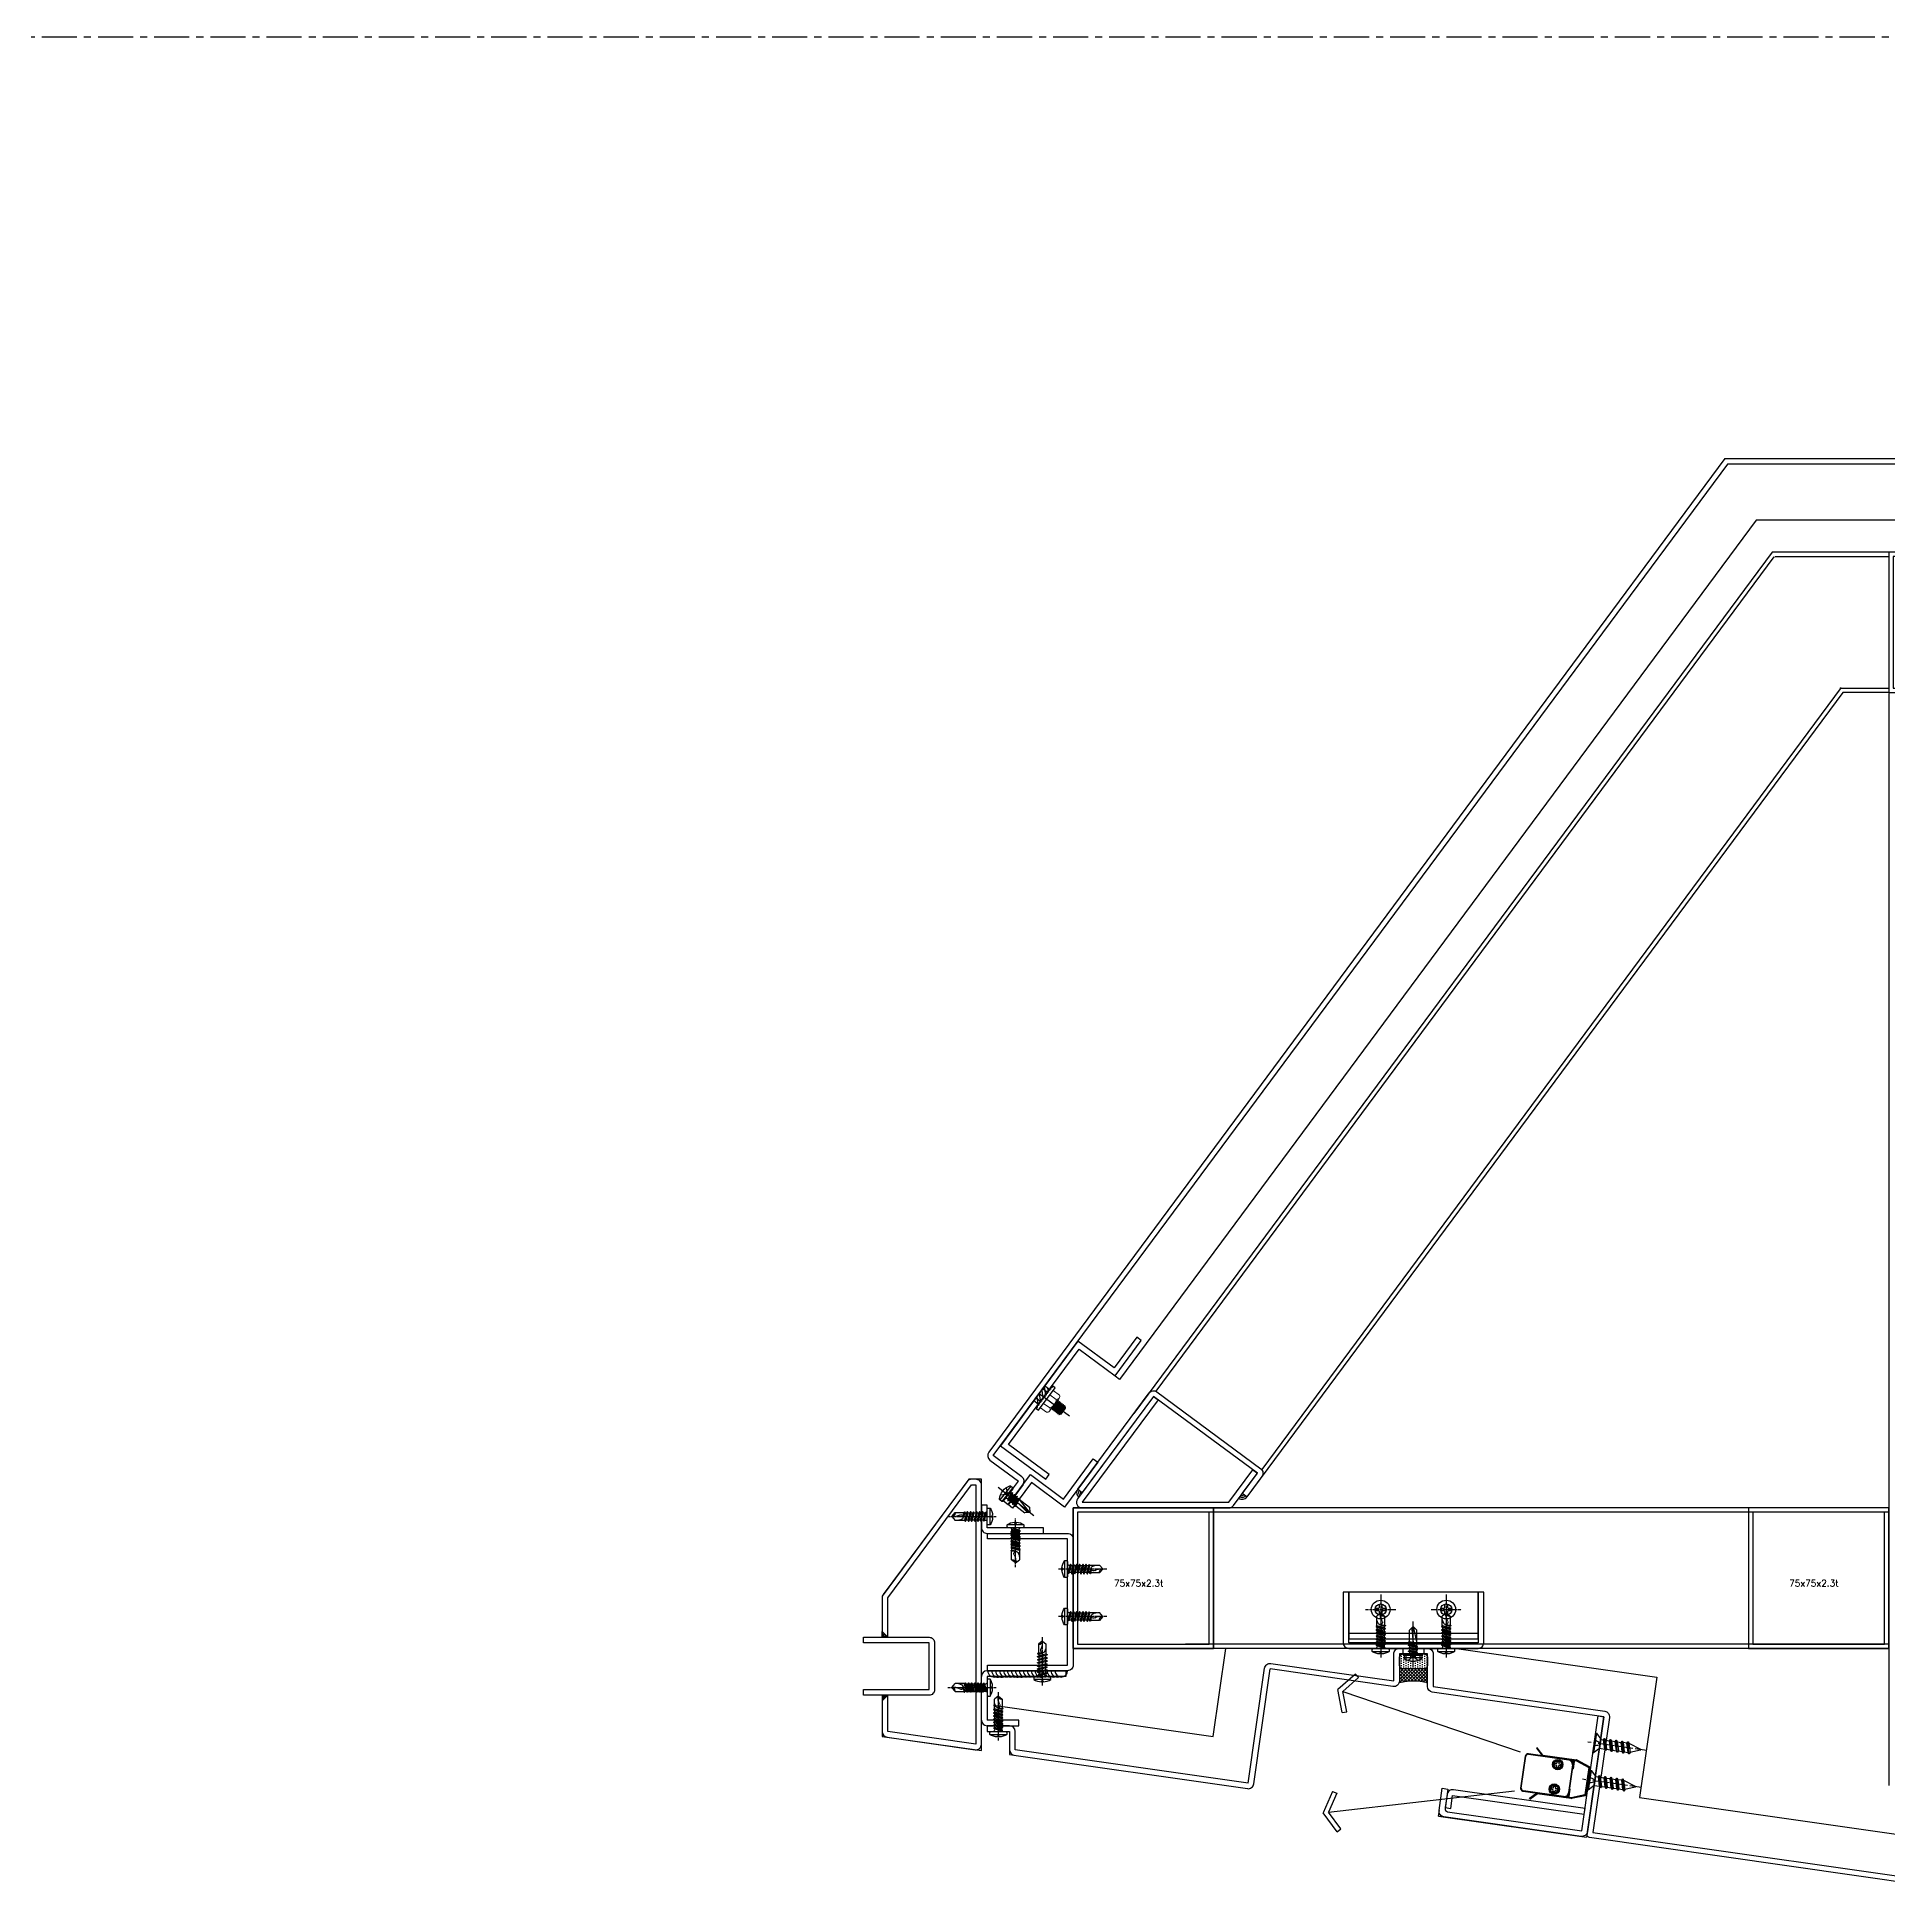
# Model space of a CAD drawing. Extents: x -3378 to 102197, y -3799 to 48702.
# Drawn here: x 54950 to 55939, y 17556 to 18548 of the extents above; entities that cross this region are included whole.
import ezdxf

# ---------------------------------------------------------------- set-up
doc = ezdxf.new("R2010")
doc.units = 0
doc.linetypes.add('CENTER', pattern=[2, 1.25, -0.25, 0.25, -0.25])
doc.linetypes.add('HIDDEN', pattern=[0.375, 0.25, -0.125])
for name, color, linetype in [('11', 11, 'Continuous'), ('24WELD', 55, 'Continuous'), ('3', 3, 'Continuous'), ('4', 4, 'Continuous'), ('6', 6, 'Continuous'), ('ARR', 6, 'Continuous'), ('BCM-DIM', 54, 'Continuous'), ('BCM-draft', 252, 'Continuous'), ('BCM-EXT', 2, 'Continuous'), ('BCM-SIL', 8, 'Continuous'), ('CENTER', 4, 'CENTER'), ('CL', 14, 'CENTER'), ('GM_SECT_15', 15, 'Continuous'), ('LAYER3', 165, 'Continuous'), ('中心線 CENTER', 6, 'CENTER'), ('螺絲 固定五金 FASTENERS', 124, 'Continuous'), ('螺絲、螺栓', 4, 'Continuous'), ('視覺模型鋁擠型暫替', 4, 'Continuous'), ('視覺模型鋁擠型暫替-RefEdit0', 4, 'Continuous'), ('金屬面材 METAL PANEL', 2, 'Continuous'), ('鐵件', 6, 'Continuous'), ('鐵件 STEEL', 20, 'Continuous'), ('隱藏線 HIDDEN', 8, 'HIDDEN')]:
    doc.layers.add(name, color=color, linetype=linetype)
doc.layers.add('12', color=3, linetype='Continuous', lineweight=9)
doc.layers.add('不顯示', color=254, linetype='Continuous', plot=False)
doc.styles.add('DIM', font='simplex.shx', dxfattribs={"bigfont": 'chineset.shx'})
pattern_1 = [(45, (-80779.971, -992207.95374), (-0.44194173824, 0.44194173824), [])]

# ---------------------------------------------------------------- blocks, each defined once
blk = doc.blocks.new('A$C19CB1797')
at = {"layer": 'BCM-SIL'}
for p, q in [((8.28, 24.29, 0), (8.28, 0, 0)), ((3.53, 19.39, 0), (13.03, 19.39, 0)), ((3.53, 18.16, 0), (13.03, 18.16, 0)), ((6.49, 17.06, 0), (5.88, 16.71, 0)), ((5.88, 16.71, 0), (10.68, 15.91, 0)), ((5.88, 16.71, 0), (5.88, 16.51, 0)), ((5.88, 16.51, 0), (10.68, 15.72, 0)), ((5.88, 16.51, 0), (6.49, 16.16, 0)), ((6.49, 15.47, 0), (5.88, 15.12, 0)), ((5.88, 15.12, 0), (10.68, 14.32, 0)), ((5.88, 15.12, 0), (5.88, 14.92, 0)), ((5.88, 14.92, 0), (10.68, 14.13, 0)), ((5.88, 14.92, 0), (6.49, 14.57, 0)), ((6.49, 13.88, 0), (5.88, 13.53, 0)), ((5.88, 13.53, 0), (10.68, 12.74, 0)), ((5.88, 13.53, 0), (5.88, 13.33, 0)), ((5.88, 13.33, 0), (10.68, 12.54, 0)), ((5.88, 13.33, 0), (6.49, 12.98, 0)), ((6.49, 12.3, 0), (5.88, 11.94, 0)), ((5.88, 11.94, 0), (10.68, 11.15, 0)), ((5.88, 11.94, 0), (5.88, 11.75, 0)), ((5.88, 11.75, 0), (10.68, 10.95, 0)), ((5.88, 11.75, 0), (6.28, 11.52, 0)), ((8.28, 2.66, 0), (6.28, 11.52, 0)), ((6.28, 11.52, 0), (6.28, 4.66, 0)), ((6.28, 11.52, 0), (10.28, 10.72, 0)), ((6.49, 17.06, 0), (10.07, 16.26, 0)), ((6.49, 16.16, 0), (10.07, 15.36, 0)), ((6.49, 16.16, 0), (6.49, 15.47, 0)), ((6.49, 15.47, 0), (10.07, 14.68, 0)), ((6.49, 14.57, 0), (10.07, 13.78, 0)), ((6.49, 14.57, 0), (6.49, 13.88, 0)), ((6.49, 13.88, 0), (10.07, 13.09, 0)), ((6.49, 12.98, 0), (10.07, 12.19, 0)), ((6.49, 12.98, 0), (6.49, 12.3, 0)), ((6.49, 12.3, 0), (10.07, 11.5, 0)), ((9.03, 4.16, 0), (8.28, 11.12, 0)), ((10.07, 17.06, 0), (10.07, 16.26, 0)), ((10.07, 17.06, 0), (10.07, 16.26, 0)), ((10.07, 16.26, 0), (10.68, 15.91, 0)), ((10.68, 15.72, 0), (10.07, 15.36, 0)), ((10.07, 15.36, 0), (10.07, 14.68, 0)), ((10.07, 14.68, 0), (10.68, 14.32, 0)), ((10.68, 14.13, 0), (10.07, 13.78, 0)), ((10.07, 13.78, 0), (10.07, 13.09, 0)), ((10.07, 13.09, 0), (10.68, 12.74, 0)), ((10.68, 12.54, 0), (10.07, 12.19, 0)), ((10.07, 12.19, 0), (10.07, 11.5, 0)), ((10.07, 11.5, 0), (10.68, 11.15, 0)), ((10.68, 10.95, 0), (10.28, 10.72, 0)), ((10.28, 10.72, 0), (10.28, 4.66, 0)), ((10.68, 15.91, 0), (10.68, 15.72, 0)), ((10.68, 14.32, 0), (10.68, 14.13, 0)), ((10.68, 12.74, 0), (10.68, 12.54, 0)), ((10.68, 11.15, 0), (10.68, 10.95, 0)), ((6.28, 4.66, 0), (8.28, 2.66, 0)), ((8.28, 2.66, 0), (10.28, 4.66, 0)), ((8.28, 2.66, 0), (9.03, 4.16, 0))]:
    blk.add_line(p, q, dxfattribs=at)
at = {"layer": 'BCM-SIL', "elevation": 0}
blk.add_lwpolyline([(12.8, 19.81, 0.297439), (3.75, 19.81, 0.253368), (3.53, 19.39), (3.53, 18.16, 0.414214), (4.03, 17.66), (12.53, 17.66, 0.414214), (13.03, 18.16), (13.03, 19.39, 0.253368)], format="xyb", close=True, dxfattribs=at)
at = {"layer": 'BCM-SIL', "ltscale": 0.1, "elevation": 0}
blk.add_lwpolyline([(5.78, 20.77), (7.8, 18.64, 0.205918), (8.28, 18.43, 0.205918), (8.75, 18.64), (10.78, 20.77)], format="xyb", dxfattribs=at)
at = {"layer": 'BCM-SIL'}
for centre, start, end in [((5.89, 17.06, 0), 0, 90), ((10.67, 17.06, 0), 90, 180)]:
    blk.add_arc(centre, 0.6, start, end, dxfattribs=at)
blk = doc.blocks.new('A$C19b21843')
at = {"layer": '11'}
blk.add_lwpolyline([(3.5, 4), (3, 3.5), (3.5, 3), (3, 2.5), (3.5, 2), (3, 1.5), (3.5, 1), (3.5, 0), (5, 0), (5, 15), (3.5, 15), (3.5, 14), (3, 13.5), (3.5, 13), (3, 12.5), (3.5, 12), (3, 11.5), (3.5, 11), (3, 10.5), (3.5, 10), (3, 9.5), (3.5, 9), (3, 8.5), (3.5, 8), (3, 7.5), (3.5, 7), (3, 6.5), (3.5, 6), (3, 5.5), (3.5, 5), (3, 4.5)], close=True, dxfattribs=at)
at = {"layer": '12'}
for p, q in [((5, 13.25), (9.17, 13.25)), ((9.17, 10.37), (5, 10.37)), ((10, 11.81), (10, 3.19)), ((10, 10.03), (10.19, 10.03)), ((10.46, 10.5), (10.89, 4.57)), ((10.73, 10.03), (11.06, 10.03)), ((11.34, 10.5), (11.77, 4.57)), ((11.61, 10.03), (11.94, 10.03)), ((12.21, 10.5), (12.64, 4.57)), ((12.48, 10.03), (12.81, 10.03)), ((13.09, 10.5), (13.52, 4.57)), ((13.36, 10.03), (13.69, 10.03)), ((13.96, 10.5), (14.39, 4.57)), ((14.23, 10.03), (14.56, 10.03)), ((14.84, 10.5), (15.27, 4.57)), ((9.17, 4.63), (5, 4.63)), ((9.17, 1.75), (5, 1.75)), ((10, 4.95), (10.02, 4.57)), ((10.62, 4.97), (10.25, 4.97)), ((11.5, 4.97), (11.13, 4.97)), ((12.38, 4.97), (12, 4.97)), ((13.25, 4.97), (12.88, 4.97)), ((14.12, 4.97), (13.75, 4.97)), ((15, 4.97), (14.63, 4.97))]:
    blk.add_line(p, q, dxfattribs=at)
for points in [[(10.73, 10.03), (10.46, 10.5), (10.19, 10.03), (10.62, 4.97), (10.89, 4.57), (11.13, 4.97)], [(11.61, 10.03), (11.34, 10.5), (11.06, 10.03), (11.5, 4.97), (11.77, 4.57), (12, 4.97)], [(12.48, 10.03), (12.21, 10.5), (11.94, 10.03), (12.38, 4.97), (12.64, 4.57), (12.88, 4.97)], [(13.36, 10.03), (13.09, 10.5), (12.81, 10.03), (13.25, 4.97), (13.52, 4.57), (13.75, 4.97)], [(14.23, 10.03), (13.96, 10.5), (13.69, 10.03), (14.12, 4.97), (14.39, 4.57), (14.63, 4.97)], [(15.11, 10.03), (14.84, 10.5), (14.56, 10.03), (15, 4.97), (15.27, 4.57), (15.5, 4.97)]]:
    blk.add_lwpolyline(points, close=True, dxfattribs=at)
for points in [[(15.11, 10.03), (15.47, 10.03), (15.47, 5.41)], [(15.47, 10.03), (16, 9.5), (16, 5.5), (15.5, 5)], [(10, 4.59), (10.02, 4.57), (10.25, 4.97), (10, 8.4)]]:
    blk.add_lwpolyline(points, dxfattribs=at)
for centre, radius, start, end in [((8.34, 11.81), 1.66, 300, 60), ((4.63, 7.5), 5.37, 327.68598, 32.31401), ((8.34, 3.19), 1.66, 300, 60)]:
    blk.add_arc(centre, radius, start, end, dxfattribs=at)
at = {"layer": '3'}
for p, q in [((0, 12.01), (3.25, 8.75)), ((3, 10.5), (0, 10.5)), ((1.77, 12.5), (3.38, 10.88)), ((0, 9.74), (3.12, 6.62)), ((0, 7.48), (3.49, 3.99)), ((0, 5.22), (2.72, 2.5)), ((0, 4.5), (3, 4.5)), ((0, 2.96), (0.46, 2.5))]:
    blk.add_line(p, q, dxfattribs=at)
at = {"layer": '4'}
blk.add_line((0, 7.5), (20, 7.5), dxfattribs=at)
at = {"layer": '6'}
blk.add_lwpolyline([(0, 12.5), (3, 12.5), (3.5, 12), (3, 11.5), (3.5, 11), (3, 10.5), (3.5, 10), (3, 9.5), (3.5, 9), (3, 8.5), (3.5, 8), (3, 7.5), (3.5, 7), (3, 6.5), (3.5, 6), (3, 5.5), (3.5, 5), (3, 4.5), (3.5, 4), (3, 3.5), (3.5, 3), (3, 2.5), (0, 2.5)], close=True, dxfattribs=at)
blk = doc.blocks.new('75x75x2.3t')
at = {"layer": 'GM_SECT_15'}
for points in [[(0, -75), (75, -75), (75, 0), (0, 0)], [(2.3, -72.7), (72.7, -72.7), (72.7, -2.3), (2.3, -2.3)]]:
    blk.add_lwpolyline(points, close=True, dxfattribs=at)
at = {"layer": '不顯示', "linetype": 'Continuous', "insert": (21.79, -38.48), "char_height": 3.5, "attachment_point": 1, "style": 'DIM'}
blk.add_mtext_dynamic_manual_height_columns('75x75x2.3t', width=3.4858, gutter_width=17.5, heights=[0], dxfattribs=at)
blk = doc.blocks.new('*u927')
at = {"layer": 'CENTER', "color": 0, "ltscale": 5}
blk.add_line((28.28, 0), (-3.62, 0), dxfattribs=at)
at = {"layer": '螺絲、螺栓', "color": 0, "linetype": 'ByBlock', "ltscale": 0.2}
for p, q in [((0.3, 5.3), (0.3, -5.3)), ((3.1, 2.5), (3.1, -2.5)), ((3.1, 2.39), (4.64, 2.39)), ((5.08, 3.15), (6.34, -3.15)), ((5.7, 2.39), (7.79, 2.39)), ((8.23, 3.15), (9.49, -3.15)), ((8.85, 2.39), (10.94, 2.39)), ((11.38, 3.15), (12.64, -3.15)), ((12, 2.39), (14.09, 2.39)), ((14.53, 3.15), (15.79, -3.15)), ((17.24, 2.39), (15.15, 2.39)), ((17.68, 3.15), (18.94, -3.15)), ((18.17, 2.61), (24.84, 0.24)), ((3.1, -2.39), (5.9, -2.39)), ((6.96, -2.39), (9.05, -2.39)), ((10.11, -2.39), (12.2, -2.39)), ((13.26, -2.39), (15.35, -2.39)), ((16.41, -2.39), (18.5, -2.39)), ((24.84, -0.23), (19.52, -2.25))]:
    blk.add_line(p, q, dxfattribs=at)
blk.add_lwpolyline([(3.1, -2.5), (0.3, -5.3), (0, -5.3), (0, 5.3), (0.3, 5.3), (3.1, 2.5)], dxfattribs=at)
blk.add_lwpolyline([(0, 1.61, -0.048054), (2.67, 0.68, -0.292428), (3.1, 0, -0.292428), (2.67, -0.68, -0.048054), (0, -1.61, -0.048054)], format="xyb", dxfattribs=at)
for points in [[(6.34, -3.15), (5.9, -2.39), (4.64, 2.39), (5.08, 3.15), (5.27, 3.15), (5.7, 2.39), (6.96, -2.39), (6.53, -3.15)], [(9.49, -3.15), (9.05, -2.39), (7.79, 2.39), (8.23, 3.15), (8.42, 3.15), (8.85, 2.39), (10.11, -2.39), (9.68, -3.15)], [(12.64, -3.15), (12.2, -2.39), (10.94, 2.39), (11.38, 3.15), (11.57, 3.15), (12, 2.39), (13.26, -2.39), (12.83, -3.15)], [(15.79, -3.15), (15.35, -2.39), (14.09, 2.39), (14.53, 3.15), (14.72, 3.15), (15.15, 2.39), (16.41, -2.39), (15.98, -3.15)], [(18.94, -3.15), (18.5, -2.39), (17.24, 2.39), (17.68, 3.15), (17.87, 3.15), (18.3, 2.39), (19.56, -2.39), (19.13, -3.15)]]:
    blk.add_lwpolyline(points, close=True, dxfattribs=at)
blk.add_arc((24.75, 0), 0.252, 292.16272, 69.4623, dxfattribs=at)
blk = doc.blocks.new('*U929')
blk.add_blockref('*u927', (0, 0))
blk = doc.blocks.new('燈座')
for p, q in [((-78.77, 14.27), (-79.2, 11.3)), ((-79.16, 11.3), (0, 0)), ((0.42, 2.97, 0), (0, 0))]:
    blk.add_line(p, q)
at = {"layer": '金屬面材 METAL PANEL', "linetype": 'Continuous'}
for points in [[(9.18, 64.35), (0.42, 2.97, -0.414214), (-2.97, 0.42), (-76.23, 10.88, -0.414214), (-78.77, 14.27), (-77.08, 26.15), (-74.11, 25.73), (-75.59, 15.33, 0.414214), (-74.32, 13.64), (-2.55, 3.39), (6.21, 64.77)], [(-72.55, 15.4), (-71.56, 22.33), (-1.27, 12.3), (-0.85, 15.27), (-71.14, 25.3, 0.414214), (-74.53, 22.76), (-75.52, 15.83)]]:
    blk.add_lwpolyline(points, format="xyb", close=True, dxfattribs=at)
at = {"layer": '螺絲 固定五金 FASTENERS', "rotation": 351.8790730473864}
for p in [(4.14, 50.28, 0), (1.32, 30.48, 0)]:
    blk.add_blockref('*U929', p, dxfattribs=at)
blk = doc.blocks.new('*U35')
blk.add_lwpolyline([(1.22, 0.68), (2.48, 0.68, -0.398336), (3.02, 0.16, -0.027263), (3.02, -0.16, -0.398336), (2.48, -0.68), (1.22, -0.68, 0.414214), (0.68, -1.22), (0.68, -2.48, -0.398336), (0.16, -3.02, -0.027263), (-0.16, -3.02, -0.398336), (-0.68, -2.48), (-0.68, -1.22, 0.414214), (-1.22, -0.68), (-2.48, -0.68, -0.398336), (-3.02, -0.16, -0.027263), (-3.02, 0.16, -0.398336), (-2.48, 0.68), (-1.22, 0.68, 0.414214), (-0.68, 1.22), (-0.68, 2.48, -0.398336), (-0.16, 3.02, -0.027263), (0.16, 3.02, -0.398336), (0.68, 2.48), (0.68, 1.22, 0.414214)], format="xyb", close=True)
blk.add_circle((0, 0), 5)
at = {"layer": 'CL'}
for p, q in [((-8.04, 0), (8.04, 0)), ((0, 8.04), (0, -8.04))]:
    blk.add_line(p, q, dxfattribs=at)
blk = doc.blocks.new('圓孔6mm')
at = {"layer": '視覺模型鋁擠型暫替', "color": 6, "linetype": 'Continuous'}
blk.add_circle((0, 0), 3, dxfattribs=at)
at = {"layer": 'BCM-draft'}
blk.add_blockref('*U35', (0, 0), dxfattribs=at)
blk = doc.blocks.new('A$C20AE7E0D')
at = {"layer": 'ARR', "color": 0, "linetype": 'CENTER', "ltscale": 0.87}
blk.add_line((21, 0), (-5.1, 0), dxfattribs=at)
at = {"layer": 'ARR', "color": 0, "linetype": 'ByBlock', "ltscale": 0.3}
for p, q in [((-1.61, -4.5), (-1.61, 4.5)), ((0.5, 2.24), (1.14, 1.9)), ((0.72, 2.13), (1.65, -2.5)), ((1.89, 1.9), (1.14, 1.9)), ((2.24, 2.5), (3.24, -2.5)), ((3.48, 1.9), (2.73, 1.9)), ((3.83, 2.5), (4.83, -2.5)), ((5.07, 1.9), (4.32, 1.9)), ((5.42, 2.5), (6.42, -2.5)), ((6.81, 1.9), (5.91, 1.9)), ((7.16, 2.5), (8.16, -2.5)), ((8.4, 1.9), (7.65, 1.9)), ((8.75, 2.5), (9.75, -2.5)), ((10.14, 1.9), (9.24, 1.9)), ((10.49, 2.5), (11.49, -2.5)), ((11.73, 1.9), (10.98, 1.9)), ((12.08, 2.5), (12.7, -0.6)), ((17.12, 2.1), (12.46, 2.1)), ((18.83, 0.06), (17.12, 2.1)), ((18.83, 0.06), (18.95, 0.06)), ((19, -0.01), (19, 0.01)), ((2.14, -1.9), (2.89, -1.9)), ((3.73, -1.9), (4.48, -1.9)), ((5.32, -1.9), (6.07, -1.9)), ((6.91, -1.9), (7.81, -1.9)), ((8.65, -1.9), (9.4, -1.9)), ((10.24, -1.9), (11.14, -1.9)), ((11.87, -2.1), (15.91, -2.1)), ((18.83, -0.06), (17.12, -2.1)), ((18.83, -0.06), (18.95, -0.06))]:
    blk.add_line(p, q, dxfattribs=at)
blk.add_lwpolyline([(-2.98, -0.5, 0.134476), (-1.61, -4.5), (-0.58, -4.5, 0.198912), (-0.44, -4.44), (-0.06, -4.06, 0.198912), (0, -3.92), (0, 3.92, 0.198912), (-0.06, 4.06), (-0.44, 4.44, 0.198912), (-0.58, 4.5), (-1.61, 4.5, 0.134562), (-2.98, 0.5), (-2.48, 0.5), (-2.48, -0.5), (-2.98, -0.5)], format="xyb", dxfattribs=at)
blk.add_lwpolyline([(1.14, 1.9), (2.14, -1.9), (1.8, -2.5), (1.65, -2.5), (1.3, -1.9), (0.3, 1.9), (0.5, 2.24)], dxfattribs=at)
for points in [[(3.24, -2.5), (2.89, -1.9), (1.89, 1.9), (2.24, 2.5), (2.39, 2.5), (2.73, 1.9), (3.73, -1.9), (3.39, -2.5)], [(4.83, -2.5), (4.48, -1.9), (3.48, 1.9), (3.83, 2.5), (3.98, 2.5), (4.32, 1.9), (5.32, -1.9), (4.98, -2.5)], [(6.42, -2.5), (6.07, -1.9), (5.07, 1.9), (5.42, 2.5), (5.57, 2.5), (5.91, 1.9), (6.91, -1.9), (6.57, -2.5)], [(8.16, -2.5), (7.81, -1.9), (6.81, 1.9), (7.16, 2.5), (7.31, 2.5), (7.65, 1.9), (8.65, -1.9), (8.31, -2.5)], [(9.75, -2.5), (9.4, -1.9), (8.4, 1.9), (8.75, 2.5), (8.9, 2.5), (9.24, 1.9), (10.24, -1.9), (9.9, -2.5)], [(11.49, -2.5), (11.14, -1.9), (10.14, 1.9), (10.49, 2.5), (10.64, 2.5), (10.98, 1.9), (11.98, -1.9), (11.64, -2.5)], [(12.08, 2.5), (11.73, 1.9), (12.7, -0.6), (12.46, 2.1), (12.23, 2.5)]]:
    blk.add_lwpolyline(points, close=True, dxfattribs=at)
for centre, radius, start, end in [((0.67, 3.07), 0.874, 220.33884, 257.78016), ((13.86, -0.29), 1.2, 56.15202, 236.15202), ((17.85, 6.88), 7.01, 241.64577, 278.00805), ((18.9, 1.75), 1.82, 168.86169, 267.68654), ((18.95, 0.01), 0.05, 0, 90), ((1.17, -3.34), 1.44, 84.73115, 144.21996), ((16.52, 4.88), 7.01, 241.64577, 274.95411), ((18.95, -0.01), 0.05, 270, 0)]:
    blk.add_arc(centre, radius, start, end, dxfattribs=at)
blk = doc.blocks.new('*U77')
at = {"color": 0, "linetype": 'ByBlock'}
blk.add_blockref('A$C20AE7E0D', (0, 0), dxfattribs=at)
blk = doc.blocks.new('4t托架')
at = {"layer": '視覺模型鋁擠型暫替', "color": 6, "linetype": 'Continuous'}
blk.add_line((-0.7, -22), (-69.7, -22), dxfattribs=at)
at = {"layer": '視覺模型鋁擠型暫替', "color": 6, "linetype": 'Continuous', "elevation": 0}
blk.add_lwpolyline([(-69.7, -25), (-0.7, -25), (-0.7, 0), (-69.7, 0)], close=True, dxfattribs=at)
at = {"layer": '金屬面材 METAL PANEL', "linetype": 'Continuous', "elevation": 0}
blk.add_lwpolyline([(-69.7, 0), (-72.7, 0), (-72.7, -27, 0.414214), (-69.7, -30), (-0.7, -30, 0.414214), (2.3, -27), (2.3, 0), (-0.7, 0), (-0.7, -27), (-69.7, -27)], format="xyb", close=True, dxfattribs=at)
at = {"layer": '螺絲 固定五金 FASTENERS', "xscale": -1, "rotation": 270}
for p in [(-52.7, -30), (-17.7, -30)]:
    blk.add_blockref('*U77', p, dxfattribs=at)
at = {"layer": '視覺模型鋁擠型暫替', "linetype": 'Continuous'}
for p in [(-52.7, -9.26), (-17.7, -9.26)]:
    blk.add_blockref('圓孔6mm', p, dxfattribs=at)
blk = doc.blocks.new('雨遮外緣鋁擠型')
at = {"layer": '視覺模型鋁擠型暫替', "linetype": 'Continuous'}
h = blk.add_hatch(dxfattribs=at)
h.set_pattern_fill('ANSI31', color=1, scale=5)
h.set_pattern_definition(pattern_1)
h.paths.add_polyline_path([(0, 53), (3, 53), (0, 56)])
h = blk.add_hatch(dxfattribs=at)
h.set_pattern_fill('ANSI31', color=1, scale=5)
h.set_pattern_definition(pattern_1)
h.paths.add_polyline_path([(0, 19), (3, 22), (0, 22)])
at = {"layer": '視覺模型鋁擠型暫替', "color": 1, "linetype": 'Continuous'}
for points in [[(3, 53), (0, 53), (0, 56), (3, 53)], [(3, 22), (0, 22), (0, 19), (3, 22)]]:
    blk.add_lwpolyline(points, dxfattribs=at)
at = {"layer": '金屬面材 METAL PANEL'}
for points in [[(3, 2.62), (3, 22), (0, 19), (0, 19), (0, 19), (0, 2.62, 0.373287), (2.58, -0.35), (49.58, -7.05, 0.456368), (53, -4.09), (53, 134.36, 0.414214), (50, 137.36), (47.7, 137.36, 0.23764), (45.29, 136.15), (0.59, 75.8, 0.160751), (0, 74.01), (0, 56), (0, 56), (0, 56), (3, 53), (3, 74.01), (47.7, 134.36), (50, 134.36), (50, -4.1)], [(-10, 53), (25, 53, -0.414214), (28, 50), (28, 25, -0.414214), (25, 22), (-10, 22), (-10, 25), (25, 25), (25, 50), (-10, 50)]]:
    blk.add_lwpolyline(points, format="xyb", close=True, dxfattribs=at)
at = {"layer": '隱藏線 HIDDEN', "linetype": 'Continuous'}
blk.add_lwpolyline([(0, 22), (0, 0.02), (53, -7.56), (53, 137.36), (46.19, 137.36), (0, 75), (0, 53)], dxfattribs=at)
blk = doc.blocks.new('梯形固定件')
at = {"layer": '視覺模型鋁擠型暫替', "linetype": 'Continuous'}
for p, q in [((44.13, 59.58), (46.54, 57.8)), ((3.64, 9.96), (6.05, 8.17))]:
    blk.add_line(p, q, dxfattribs=at)
at = {"layer": '視覺模型鋁擠型暫替', "color": 7, "linetype": 'Continuous'}
for centre, radius, start, end in [((6.05, 8.17), 3, 143.42842, 233.47297), ((6.05, 8.17), 2, 143.42842, 233.4731), ((6.05, 8.17), 1, 143.42842, 233.47346), ((91.52, 7.63), 3, 233.46545, 323.51001), ((91.52, 7.63), 2, 233.46533, 323.51001), ((91.52, 7.63), 1, 233.46496, 323.51001)]:
    blk.add_arc(centre, radius, start, end, dxfattribs=at)
at = {"layer": '視覺模型鋁擠型暫替', "linetype": 'Continuous'}
for radius, start in [(3, 53.47248), (1, 53.472)]:
    blk.add_arc((6.05, 8.17), radius, start, 53.47287, dxfattribs=at)
at = {"layer": '金屬面材 METAL PANEL', "linetype": 'Continuous'}
for points in [[(44.13, 59.58), (3.54, 4.79, 0.61597), (5.96, 0), (84.35, 0, 0.237647), (86.76, 1.21), (99.58, 18.51)], [(3.64, 9.96), (41.72, 61.37, -0.414214), (45.92, 61.99), (101.36, 20.92, -0.414231), (101.99, 16.72), (93.93, 5.85), (91.52, 7.63), (99.58, 18.51), (44.13, 59.58), (6.05, 8.18)]]:
    blk.add_lwpolyline(points, format="xyb", dxfattribs=at)
blk.add_lwpolyline([(46.54, 57.79), (5.96, 3), (84.35, 3), (97.16, 20.3), (99.58, 18.51)], dxfattribs=at)
blk = doc.blocks.new('箭頭2')
at = {"layer": 'LAYER3', "ltscale": 10}
for p, q in [((-21.7, -12.5), (0, 0)), ((21.7, -12.5), (0, 0)), ((-21.7, -12.5), (-19.2, -16.8)), ((-19.2, -16.8), (0, -5.8)), ((19.2, -16.8), (0, -5.8)), ((0, -5.8), (0, -205.8)), ((21.7, -12.5), (19.2, -16.8))]:
    blk.add_line(p, q, dxfattribs=at)
blk = doc.blocks.new('L1燈具')
at = {"color": 53}
for p, q in [((-33.28, 13.37), (-35.71, -3.65)), ((-10.1, 11.58), (-31.58, 14.64)), ((-10.13, -6.29), (-7.98, 8.75)), ((-34.43, -5.35), (-12.96, -8.41))]:
    blk.add_line(p, q, dxfattribs=at)
at = {"color": 165}
for p, q in [((-35.67, -3.63), (-33.25, 13.34)), ((-35.48, -3.66), (-33.06, 13.31)), ((-33.28, 13.37), (-33.22, 13.62)), ((-33.28, 13.37), (-33.28, 13.37)), ((-33.25, 13.34), (-33.28, 13.37)), ((-33.06, 13.31), (-33.25, 13.34)), ((-33.22, 13.62), (-33.1, 13.9)), ((-33.1, 13.9), (-32.92, 14.15)), ((-31.59, 14.41), (-31.56, 14.61)), ((-31.59, 14.41), (-10.16, 11.36)), ((-31.56, 14.61), (-31.58, 14.64)), ((-31.58, 14.64), (-31.58, 14.64)), ((-31.56, 14.61), (-10.14, 11.55)), ((-16.45, 9.44), (-16.31, 10.43)), ((-16.31, 10.43), (-15.32, 10.29)), ((-15.32, 10.29), (-15.46, 9.3)), ((-10.16, 11.36), (-10.14, 11.55)), ((-10.14, 11.55), (-10.1, 11.58)), ((-10.1, 11.58), (-10.1, 11.58)), ((-17.58, 8.59), (-17.44, 9.58)), ((-16.59, 8.45), (-17.58, 8.59)), ((-17.44, 9.58), (-16.45, 9.44)), ((-16.73, 7.46), (-16.59, 8.45)), ((-15.74, 7.32), (-16.73, 7.46)), ((-15.6, 8.31), (-15.74, 7.32)), ((-14.61, 8.17), (-15.6, 8.31)), ((-15.46, 9.3), (-14.47, 9.16)), ((-14.47, 9.16), (-14.61, 8.17)), ((-8.21, 8.75), (-10.35, -6.23)), ((-8.01, 8.73), (-10.15, -6.26)), ((-10.1, -6.1), (-8.01, 8.55)), ((-8.21, 8.75), (-8.01, 8.73)), ((-8.01, 8.73), (-7.98, 8.75)), ((-7.98, 8.75), (-7.98, 8.75)), ((-35.72, -3.9), (-35.71, -3.65)), ((-35.68, -4.21), (-35.72, -3.9)), ((-35.67, -3.63), (-35.71, -3.65)), ((-35.71, -3.65), (-35.71, -3.65)), ((-35.58, -4.5), (-35.68, -4.21)), ((-35.48, -3.66), (-35.67, -3.63)), ((-34.4, -5.32), (-34.43, -5.35)), ((-34.43, -5.35), (-34.43, -5.35)), ((-34.37, -5.13), (-34.4, -5.32)), ((-12.98, -8.38), (-34.4, -5.32)), ((-12.95, -8.18), (-34.37, -5.13)), ((-19.44, -4.45), (-19.3, -3.46)), ((-18.45, -4.59), (-19.44, -4.45)), ((-19.3, -3.46), (-18.31, -3.6)), ((-18.59, -5.58), (-18.45, -4.59)), ((-17.6, -5.72), (-18.59, -5.58)), ((-18.31, -3.6), (-18.17, -2.61)), ((-18.17, -2.61), (-17.18, -2.75)), ((-17.46, -4.73), (-17.6, -5.72)), ((-16.47, -4.87), (-17.46, -4.73)), ((-17.18, -2.75), (-17.32, -3.74)), ((-17.32, -3.74), (-16.33, -3.88)), ((-16.33, -3.88), (-16.47, -4.87)), ((-12.95, -8.18), (-12.98, -8.38)), ((-12.98, -8.38), (-12.96, -8.41)), ((-12.96, -8.41), (-12.96, -8.41)), ((-10.35, -6.23), (-10.15, -6.26)), ((-10.15, -6.26), (-10.13, -6.29)), ((-10.13, -6.29), (-10.13, -6.29))]:
    blk.add_line(p, q, dxfattribs=at)
at = {"color": 133, "linetype": 'Continuous'}
for p, q in [((-26.94, 17.91), (-27.33, 17.61)), ((-27.33, 17.61), (-24.4, 13.7)), ((-24, 14), (-26.94, 17.91)), ((-24, 14), (-5.92, 11.42)), ((-9.83, 11.47), (-5.99, 10.93)), ((-7.78, 10.68), (-8.05, 8.75)), ((-7.29, 10.61), (-7.85, 6.69)), ((-5.99, 10.93), (0.56, 7.42)), ((-5.76, 11.36), (0.79, 7.86)), ((-8.34, 6.76), (-7.85, 6.69)), ((0.56, 7.42), (-1.54, -7.28)), ((1.05, 7.35), (-1.05, -7.35)), ((-27.26, -6.33), (-31.17, -9.26)), ((-30.87, -9.66), (-31.17, -9.26)), ((-30.87, -9.66), (-26.96, -6.72)), ((-8.88, -9.3), (-26.96, -6.72)), ((-8.81, -8.81), (-12.64, -8.27)), ((-10.46, -8.08), (-10.18, -6.15)), ((-9.97, -8.15), (-9.41, -4.23)), ((-9.9, -4.16), (-9.41, -4.23)), ((-1.54, -7.28), (-8.81, -8.81)), ((-1.44, -7.77), (-8.71, -9.3))]:
    blk.add_line(p, q, dxfattribs=at)
at = {"color": 165, "linetype": 'Continuous'}
for p, q in [((-24, 14), (-24.4, 13.7)), ((-24, 14), (-24.25, 13.57)), ((-24, 14), (-24.07, 13.54)), ((-7.73, 11.17), (-7.88, 11.06)), ((-7.29, 10.61), (-7.78, 10.68)), ((-5.92, 11.42), (-5.99, 10.93)), ((-5.76, 11.36), (-5.99, 10.93)), ((-8.29, 8.76), (-8.09, 8.73)), ((-8.09, 8.73), (-8.06, 8.75)), ((-8.06, 8.72), (-7.57, 8.65)), ((0.79, 7.86), (0.56, 7.42)), ((1.05, 7.35), (0.56, 7.42)), ((-26.96, -6.72), (-27.26, -6.33)), ((-26.96, -6.72), (-27.08, -6.24)), ((-26.96, -6.72), (-26.89, -6.26)), ((-10.55, -8.56), (-10.66, -8.41)), ((-9.97, -8.15), (-10.46, -8.08)), ((-10.4, -6.09), (-10.21, -6.12)), ((-10.21, -6.12), (-10.19, -6.15)), ((-10.18, -6.12), (-9.69, -6.19)), ((-8.88, -9.3), (-8.81, -8.81)), ((-8.71, -9.3), (-8.81, -8.81)), ((-1.44, -7.77), (-1.54, -7.28)), ((-1.05, -7.35), (-1.54, -7.28))]:
    blk.add_line(p, q, dxfattribs=at)
at = {"color": 165}
for points in [[(-32.92, 14.15), (-32.69, 14.36), (-32.43, 14.52), (-32.13, 14.62), (-31.83, 14.66), (-31.58, 14.64)], [(-10.1, 11.58), (-9.67, 11.47), (-9.21, 11.27), (-8.8, 10.97), (-8.46, 10.6), (-8.2, 10.17), (-8.03, 9.69), (-7.96, 9.2), (-7.98, 8.75)], [(-34.43, -5.35), (-34.68, -5.29), (-34.96, -5.17), (-35.21, -4.99), (-35.42, -4.76), (-35.58, -4.5)], [(-10.13, -6.29), (-10.23, -6.73), (-10.44, -7.19), (-10.73, -7.6), (-11.11, -7.94), (-11.54, -8.2), (-12.01, -8.37), (-12.51, -8.44), (-12.96, -8.41)]]:
    blk.add_lwpolyline(points, dxfattribs=at)
for centre, radius in [((-16.02, 8.87), 2.75), ((-16.02, 8.87), 2.22), ((-16.02, 8.87), 2.02), ((-17.88, -4.16), 2.75), ((-17.88, -4.16), 2.22), ((-17.88, -4.16), 2.02)]:
    blk.add_circle(centre, radius, dxfattribs=at)
at = {"color": 53}
for centre, radius, start, end in [((-31.79, 13.16), 1.5, 161.41035, 171.86378), ((-31.79, 13.16), 1.5, 154.48878, 160.63078), ((-31.8, 13.16), 1.5, 160.63394, 161.40665), ((-31.79, 13.16), 1.5, 149.87584, 154.49137), ((-31.8, 13.16), 1.5, 149.377, 149.8746), ((-31.79, 13.16), 1.5, 142.10367, 149.37327), ((-31.79, 13.16), 1.5, 138.3486, 142.10606), ((-31.79, 13.16), 1.5, 126.84084, 138.12399), ((-31.8, 13.16), 1.49, 138.12895, 138.34699), ((-31.79, 13.16), 1.5, 124.88879, 126.83621), ((-31.79, 13.16), 1.5, 115.30423, 124.89463), ((-31.79, 13.16), 1.5, 98.99441, 115.30188), ((-31.79, 13.16), 1.5, 92.25109, 99.0004), ((-31.79, 13.15), 1.5, 81.89169, 92.2467), ((-10.46, 9.1), 2.5, 351.87676, 81.88059), ((-34.22, -3.86), 1.5, 171.89169, 182.2467), ((-34.23, -3.86), 1.5, 182.2507, 183.12374), ((-34.22, -3.86), 1.5, 183.12681, 188.99694), ((-34.22, -3.86), 1.5, 188.99441, 193.77833), ((-34.22, -3.86), 1.5, 193.77954, 194.38124), ((-34.22, -3.86), 1.5, 194.38466, 201.08602), ((-34.22, -3.86), 1.5, 201.08324, 205.30188), ((-34.23, -3.87), 1.49, 205.30377, 205.62917), ((-34.22, -3.86), 1.5, 205.63419, 214.88915), ((-34.22, -3.87), 1.5, 214.88879, 216.83621), ((-34.22, -3.86), 1.5, 216.83554, 232.10606), ((-34.22, -3.86), 1.5, 232.09938, 244.49137), ((-34.22, -3.87), 1.5, 244.4852, 251.40622), ((-34.22, -3.86), 1.5, 251.41035, 261.86378), ((-12.6, -5.94), 2.5, 261.87676, 351.88058)]:
    blk.add_arc(centre, radius, start, end, dxfattribs=at)
at = {"color": 165}
for centre, radius, start, end in [((-31.77, 13.13), 1.5, 81.87463, 171.8793), ((-31.77, 13.13), 1.3, 81.87562, 171.88253), ((-10.49, 9.08), 2.3, 351.87563, 81.88251), ((-10.49, 9.08), 2.5, 351.87676, 81.88059), ((-10.58, 8.92), 2.6, 351.87907, 352.99836), ((-34.19, -3.84), 1.5, 171.87464, 261.87929), ((-34.19, -3.84), 1.3, 171.87562, 261.88253), ((-12.63, -5.91), 2.5, 261.87676, 351.88058), ((-12.63, -5.91), 2.3, 261.87563, 351.88251), ((-12.67, -5.73), 2.6, 350.75979, 351.87907)]:
    blk.add_arc(centre, radius, start, end, dxfattribs=at)
at = {"color": 133, "linetype": 'Continuous'}
for centre, radius, start, end in [((-24, 14), 0.495, 216.87907, 239.37907), ((-8.27, 10.75), 0.495, 351.87907, 81.87907), ((-8.27, 10.75), 0.99, 351.87907, 22.3868), ((-5.99, 10.93), 0.495, 61.87907, 81.87907), ((0.56, 7.42), 0.495, 351.87907, 61.87907), ((-26.96, -6.72), 0.495, 101.96935, 126.87907), ((-10.95, -8.01), 0.495, 261.87907, 351.87907), ((-10.95, -8.01), 0.99, 321.37135, 351.87907), ((-8.81, -8.81), 0.495, 261.87907, 281.87907), ((-1.54, -7.28), 0.495, 281.87907, 351.87907)]:
    blk.add_arc(centre, radius, start, end, dxfattribs=at)
at = {"color": 165, "linetype": 'Continuous'}
for centre, start, end in [((-10.63, 8.92), 351.87907, 352.99836), ((-12.7, -5.59), 350.75979, 351.87907)]:
    blk.add_arc(centre, 2.58, start, end, dxfattribs=at)
at = {"layer": 'LAYER3'}
for p, xscale, yscale, zscale, rotation in [((-133.46, 48.95), -0.5, 0.5, 0.5, 71.16989544259621), ((-141.27, -16.89), 0.4999999999999999, 0.4999999999999999, 0.4999999999999999, 96.57220988305077)]:
    blk.add_blockref('箭頭2', p, dxfattribs=dict(at, xscale=xscale, yscale=yscale, zscale=zscale, rotation=rotation))
blk = doc.blocks.new('123')
at = {"layer": '金屬面材 METAL PANEL', "linetype": 'Continuous'}
for p, q in [((-48.96, -38.34), (-48.96, -14.95)), ((-45.96, -11.95), (-3.96, -11.95)), ((-3.96, -14.95), (-45.96, -14.95)), ((-45.96, -14.95), (-45.96, -38.34)), ((-3.96, -11.95), (-3.96, -14.95)), ((-28.96, -38.34), (-45.96, -38.34)), ((-28.96, -41.34), (-28.96, -38.34)), ((-45.96, -41.34), (-28.96, -41.34))]:
    blk.add_line(p, q, dxfattribs=at)
blk.add_lwpolyline([(-48.96, 76.42), (-48.96, 64.42, 0.414214), (-45.96, 61.42), (-15.78, 61.42), (-15.78, 64.42), (-45.96, 64.42), (-45.96, 76.42), (-48.96, 76.42)], format="xyb", dxfattribs=at)
blk.add_lwpolyline([(-45.67, 61.42), (-3, 61.42, -0.414214), (0, 58.42), (0, -8.95, -0.414214), (-3, -11.95), (-45.67, -11.95), (-45.67, -8.95), (-3, -8.95), (-3, 58.42), (-45.67, 58.42)], format="xyb", close=True, dxfattribs=at)
for centre, start, end in [((-45.96, -14.95), 90, 180), ((-45.96, -38.34), 180, 270)]:
    blk.add_arc(centre, 3, start, end, dxfattribs=at)
at = {"layer": '螺絲 固定五金 FASTENERS', "xscale": -1}
blk.add_blockref('*U77', (-45.96, 70.42), dxfattribs=at)
at = {"layer": '螺絲 固定五金 FASTENERS'}
for p, xscale, rotation in [((-30.78, 64.42), -1.000000000000001, 90), ((-3, 42.35), -1, 180), ((-3, 17.03), -1, 180), ((-39.96, -44.34), -1, 270)]:
    blk.add_blockref('*U77', p, dxfattribs=dict(at, xscale=xscale, rotation=rotation))
for p, rotation in [((-16.46, -14.95), 90), ((-45.96, -20.95), 180)]:
    blk.add_blockref('*U77', p, dxfattribs=dict(at, rotation=rotation))
blk = doc.blocks.new('*U514')
for centre, end in [((1.4, 44), 196.3529), ((1.5, 46.5), 196.3529), ((1, 31.5), 196.3529), ((1.1, 34), 196.3529), ((1.2, 36.5), 196.3529), ((1.3, 41.5), 196.3529), ((1.3, 39), 196.3529), ((0.7, 21.5), 196.3529), ((0.8, 24), 196.3529), ((0.9, 29), 196.3529), ((0.9, 26.5), 196.3529), ((0.3, 9), 196.3529), ((0.4, 11.5), 196.3529), ((0.5, 16.5), 196.3529), ((0.5, 14), 196.3529), ((0.6, 19), 196.3529), ((0.1, 4), 268.1431), ((0.2, 6.5), 196.3529)]:
    blk.add_arc(centre, 4, 88.1431, end)

msp = doc.modelspace()

# ---------------------------------------------------------------- hatches: boundary and pattern name
at = {"layer": 'BCM-SIL'}
h = msp.add_hatch(dxfattribs=at)
h.set_pattern_fill('DOTS', color=256, scale=20, angle=90, style=0)
h.set_pattern_definition([(270, (61142.054, 53827.8265), (-1.25, -0.625), [0, -1.25])])
h.paths.add_polyline_path([(55677.29, 17682.649, -0.4142136), (55679.29, 17684.649), (55690.29, 17684.649, -0.4142136), (55692.29, 17682.649), (55692.29, 17678.664, -0.4142136), (55690.29, 17676.664), (55679.29, 17676.664, -0.4142136), (55677.29, 17678.664)])
h = msp.add_hatch(dxfattribs=at)
h.set_pattern_fill('ANSI37', color=256, scale=10, style=0)
h.set_pattern_definition([(315, (61142.054, 53827.8265), (-0.883883476, -0.883883476), []), (225, (61142.054, 53827.8265), (-0.883883476, 0.883883476), [])])
h.paths.add_polyline_path([(55677.29, 17678.664, 0.4142136), (55679.29, 17676.664), (55690.29, 17676.664, 0.4142136), (55692.29, 17678.664), (55692.29, 17669.149, 0.1333333), (55677.29, 17669.149)])

# ---------------------------------------------------------------- linework, layer by layer
at = {"layer": 'BCM-EXT', "linetype": 'Continuous', "elevation": 0}
msp.add_lwpolyline([(55578.073, 17762.649), (55578.073, 17687.649), (55503.073, 17687.649), (55503.073, 17762.649), (55578.073, 17762.649), (55578.073, 17762.649)], dxfattribs=at)
at = {"layer": 'BCM-SIL', "elevation": 0}
msp.add_lwpolyline([(55690.29, 17676.664), (55679.29, 17676.664, -0.4142136), (55677.29, 17678.664), (55677.29, 17682.649, -0.4142136), (55679.29, 17684.649), (55690.29, 17684.649, -0.4142136), (55692.29, 17682.649), (55692.29, 17678.664, -0.4142136)], format="xyb", close=True, dxfattribs=at)
at = {"layer": 'BCM-SIL'}
msp.add_arc((55684.79, 17641.524, 0), 28.625, 74.810713, 105.189287, dxfattribs=at)
at = {"layer": '中心線 CENTER', "ltscale": 15}
msp.add_line((73331.115, 18548.085), (54300.371, 18548.085, 0), dxfattribs=at)
at = {"layer": '視覺模型鋁擠型暫替', "elevation": 0}
msp.add_lwpolyline([(55806.851, 17687.649), (55663.922, 17687.649)], dxfattribs=at)
at = {"layer": '視覺模型鋁擠型暫替-RefEdit0', "elevation": 0}
msp.add_lwpolyline([(55469.111, 17633.495), (55469.111, 17630.901), (55471.489, 17630.56)], dxfattribs=at)
at = {"layer": '金屬面材 METAL PANEL'}
for p, q in [((55465.953, 17766.162, 0), (55473.91, 17776.903, 0)), ((55476.32, 17775.117, 0), (55468.363, 17764.376, 0)), ((55468.363, 17764.376, 0), (55465.953, 17766.162, 0)), ((55707.817, 17687.649, 0), (55814.766, 17672.34, 0)), ((55814.766, 17672.34, 0), (55805.556, 17607.996, 0)), ((55469.111, 17646.312, 0), (55457.111, 17646.312, 0)), ((55457.111, 17646.312, 0), (55457.111, 17643.312, 0)), ((55457.111, 17643.312, 0), (55469.111, 17643.312, 0)), ((55469.111, 17643.312, 0), (55469.111, 17633.495, 0)), ((55805.553, 17607.98, 0), (55995.616, 17580.789, 0))]:
    msp.add_line(p, q, dxfattribs=at)
at = {"layer": '金屬面材 METAL PANEL', "elevation": 0}
for points in [[(55851.11, 18323.085), (55458.018, 17792.409, 0.4141913), (55458.643, 17788.213), (55473.91, 17776.903)], [(55596.537, 17615.691), (55605.322, 17677.066, -0.4142136), (55608.717, 17679.61), (55674.29, 17670.224), (55674.29, 17684.649, -0.4142136), (55677.29, 17687.649), (55690.29, 17687.649), (55690.29, 17684.649), (55677.29, 17684.649), (55677.29, 17670.224, -0.456497), (55673.865, 17667.254), (55608.292, 17676.64)], [(55471.489, 17630.56), (55596.112, 17612.721, 0.4142136), (55599.507, 17615.266), (55608.292, 17676.64)]]:
    msp.add_lwpolyline(points, format="xyb", dxfattribs=at)
for points in [[(55475.695, 17779.313), (55460.429, 17790.624), (55852.577, 18320.025)], [(55851.111, 18323.085), (56022.621, 18323.085), (56022.621, 18320.085), (55852.548, 18320.085)], [(55460.61, 17657.348), (55577.88, 17640.614), (55584.613, 17687.649)], [(55596.537, 17615.691), (55472.111, 17633.502), (55472.111, 17643.312)]]:
    msp.add_lwpolyline(points, dxfattribs=at)
msp.add_lwpolyline([(55695.29, 17667.218), (55786.901, 17654.104, -0.4142136), (55789.446, 17650.709), (55780.66, 17589.335), (55992.501, 17559.011), (55997.686, 17595.254, -0.4142136), (56001.08, 17597.798), (56012.492, 17596.167), (56012.067, 17593.197), (56000.655, 17594.829), (55995.471, 17558.586, -0.4142132), (55992.076, 17556.041), (55778.849, 17586.564, -0.4142136), (55777.492, 17588.374), (55786.476, 17651.134), (55694.865, 17664.248, -0.3731576), (55692.29, 17667.218), (55692.29, 17684.649), (55679.29, 17684.649), (55679.29, 17687.649), (55692.29, 17687.649, -0.4142136), (55695.29, 17684.649)], format="xyb", close=True, dxfattribs=at)
at = {"layer": '金屬面材 METAL PANEL'}
for centre, start, end in [((55473.91, 17776.903, 0), 323.466806, 53.466806), ((55469.111, 17643.312, 0), 0, 90), ((55472.111, 17633.495, 0), 180, 258.038506)]:
    msp.add_arc(centre, 3, start, end, dxfattribs=at)
at = {"layer": '鐵件', "linetype": 'Continuous'}
for p, q in [((55867.733, 18290.086, 0), (55527.859, 17831.249, 0)), ((55955.427, 18290.085, 0), (55867.733, 18290.085, 0)), ((55527.859, 17831.249, 0), (55525.448, 17833.035, 0))]:
    msp.add_line(p, q, dxfattribs=at)
at = {"layer": '鐵件', "linetype": 'Continuous', "elevation": 0}
for points in [[(55490.209, 17780.426), (55468.513, 17796.497), (55506.283, 17847.483), (55525.568, 17833.196), (55539.471, 17851.964), (55537.06, 17853.75), (55524.943, 17837.393), (55505.658, 17851.679), (55464.316, 17795.872), (55488.423, 17778.015), (55490.209, 17780.426)], [(55513.808, 17788.829), (55516.219, 17787.044), (55498.501, 17763.131), (55480.851, 17776.206), (55470.768, 17762.595), (55468.357, 17764.381), (55480.226, 17780.403), (55497.876, 17767.328), (55513.806, 17788.831)]]:
    msp.add_lwpolyline(points, dxfattribs=at)
at = {"layer": '鐵件 STEEL'}
for p, q in [((55876.286, 18273.105, 0), (55535.546, 17813.139, 0)), ((55877.235, 18270.522, 0), (55547.24, 17825.053, 0)), ((55938.621, 18273.106, 0), (55876.286, 18273.106, 0)), ((55877.797, 18270.806, 0), (55938.621, 18270.806, 0)), ((55914.065, 18198.106, 0), (55595.812, 17768.495, 0)), ((55913.116, 18200.689, 0), (55603.808, 17783.153, 0)), ((55912.553, 18200.406, 0), (55938.621, 18200.406, 0)), ((55938.621, 18198.106, 0), (55914.065, 18198.106, 0)), ((55938.631, 18197.576, 0), (55938.631, 17687.649, 0)), ((55938.631, 18197.576, 0), (55938.631, 17614.349, 0)), ((55938.631, 17760.349, 0), (55563.059, 17760.349, 0)), ((55938.631, 17762.649, 0), (55578.073, 17762.649, 0)), ((55938.631, 17689.949, 0), (55563.059, 17689.949, 0)), ((55938.631, 17687.649, 0), (55563.059, 17687.649, 0))]:
    msp.add_line(p, q, dxfattribs=at)

# ---------------------------------------------------------------- block references
at = {"layer": '24WELD', "xscale": 0.8437500000000008, "yscale": 0.8437500000000008, "zscale": 0.8437500000000008, "rotation": 91.85693719835425}
msp.add_blockref('*U514', (55500.073, 17675.698, 0), dxfattribs=at)
at = {"layer": 'BCM-DIM', "rotation": 323.4692114219552}
msp.add_blockref('A$C19b21843', (55480.523, 17817.749, 0), dxfattribs=at)
at = {"layer": 'BCM-SIL', "xscale": -1, "rotation": 51.8138442113618}
msp.add_blockref('A$C19CB1797', (55487.241, 17765.134, 0.001), dxfattribs=at)
at = {"layer": 'BCM-SIL', "rotation": 180}
msp.add_blockref('A$C19CB1797', (55692.888, 17701.932, 0.001), dxfattribs=at)
at = {"layer": '視覺模型鋁擠型暫替', "linetype": 'Continuous', "rotation": 359.9999972778685}
for p in [(55938.621, 18273.106, 0), (55503.073, 17762.649, 0), (55863.631, 17762.649, 0)]:
    msp.add_blockref('75x75x2.3t', p, dxfattribs=at)
at = {"layer": '視覺模型鋁擠型暫替', "linetype": 'Continuous'}
msp.add_blockref('梯形固定件', (55501.883, 17762.649, 0), dxfattribs=at)
at = {"layer": '視覺模型鋁擠型暫替-RefEdit0'}
msp.add_blockref('123', (55503.073, 17687.649, 0), dxfattribs=at)
at = {"layer": '鐵件', "linetype": 'Continuous'}
for name, p in [('雨遮外緣鋁擠型', (55401.111, 17640.585, 0)), ('4t托架', (55719.995, 17717.649, 0)), ('L1燈具', (55777.858, 17616.679, 0)), ('燈座', (55777.265, 17586.79, 0))]:
    msp.add_blockref(name, p, dxfattribs=at)

doc.saveas('drawing.dxf')
